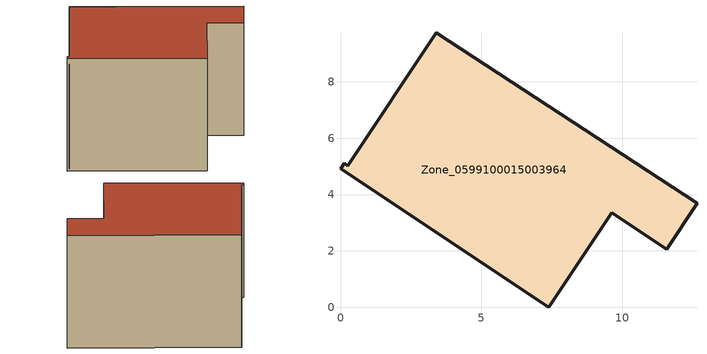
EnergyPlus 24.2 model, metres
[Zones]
Zone_0599100015003964
 floor ground (C_G): 3.4,9.75 12.66,3.69 11.59,2.06 9.62,3.36 7.4,0 0,4.92 0.13,5.11 0.25,5.03 z0.84
 wall outside (C_F): 0.13,5.11 0,4.92 7.4,0 9.62,3.36 11.59,2.06 12.66,3.69 3.4,9.75 0.25,5.03 0.13,5.11 z0.84:9.41
 roof outside (C_R): 0.25,5.03 0.13,5.11 0,4.92 7.4,0 9.62,3.36 11.59,2.06 12.66,3.69 3.4,9.75 z9.41
[BUILDING]
Pand.0599100015003964: North Axis=0; Terrain=City; Loads Convergence Tolerance Value=0.04; Temperature Convergence Tolerance Value=0.4; Solar Distribution=FullExterior; Maximum Number of Warmup Days=25; Minimum Number of Warmup Days=1
[Site:Location]
Rotterdam.The.Hague.AP_ZH_NLD Design_Conditions: Latitude=51.96; Longitude=4.45; Time Zone=1; Elevation=-4.5
[SITE:GROUNDTEMPERATURE:BUILDINGSURFACE]
18, 18, 18, 18, 18, 18, 18, 18, 18, 18, 18, 18
[MATERIAL] Thermal Absorptance=0.9; Solar Absorptance=0.7; Visible Absorptance=0.7
Name | Roughness | Thickness | Conductivity | Density | Specific Heat
G.TI.1965-1974 | MediumSmooth | 0.15 | 0.882353 | 540 | 1210
F.TI.1965-1974 | Rough | 0.3 | 0.697674 | 1920 | 840
R.TI.1965-1974 | MediumRough | 0.2 | 0.232558 | 1500 | 1000
[CONSTRUCTION]
C_G: G.TI.1965-1974
C_F: F.TI.1965-1974
C_R: R.TI.1965-1974
[ZONE]
Zone_0599100015003964: Type=1; Multiplier=1; Ceiling Height=Autocalculate; Volume=Autocalculate; Floor Area=autocalculate; Part of Total Floor Area=Yes
[ZONEINFILTRATION:DESIGNFLOWRATE]
Infil_Zone_0599100015003964: Zone or ZoneList or Space or SpaceList=Zone_0599100015003964; Schedule=AlwaysOn; Design Flow Rate Calculation Method=Flow/Area; Flow Rate per Floor Area=0.003; Constant Term Coefficient=1; Temperature Term Coefficient=0; Velocity Term Coefficient=0; Velocity Squared Term Coefficient=0
[HVACTEMPLATE:ZONE:IDEALLOADSAIRSYSTEM]
Zone_0599100015003964: Maximum Heating Supply Air Temperature=50; Minimum Cooling Supply Air Temperature=13; Maximum Heating Supply Air Humidity Ratio=0.0156; Minimum Cooling Supply Air Humidity Ratio=0.0077; Heating Limit=NoLimit; Cooling Limit=NoLimit; Dehumidification Control Type=ConstantSensibleHeatRatio; Cooling Sensible Heat Ratio=0.7; Dehumidification Setpoint=60; Humidification Control Type=None; Humidification Setpoint=30; Outdoor Air Method=None; Outdoor Air Flow Rate per Person=0.00944; Outdoor Air Flow Rate per Zone Floor Area=0; Outdoor Air Flow Rate per Zone=0; Demand Controlled Ventilation Type=None; Outdoor Air Economizer Type=NoEconomizer; Heat Recovery Type=None; Sensible Heat Recovery Effectiveness=0.7; Latent Heat Recovery Effectiveness=0.65
[ZONECONTROL:THERMOSTAT]
ThermostatControl_Zone_0599100015003964: Zone or ZoneList=Zone_0599100015003964; Control Type Schedule=DualSetpointControlType; Control 1=Thermostat_Zone_0599100015003964; Temperature Difference Between Cutout And Setpoint=0
[THERMOSTATSETPOINT:DUALSETPOINT]
Thermostat_Zone_0599100015003964: Heating Setpoint Temperature Schedule=HeatingSetpoint_Zone_0599100015003964; Cooling Setpoint Temperature Schedule=CoolingSetpoint_Zone_0599100015003964
[SCHEDULE:COMPACT]
HeatingSetpoint_Zone_0599100015003964: Through: 12/31, For: AllDays, Until: 24:00, 21
CoolingSetpoint_Zone_0599100015003964: Through: 12/31, For: AllDays, Until: 24:00, 24
DualSetpointControlType: Through: 12/31, For: AllDays, Until: 24:00, 4
AlwaysOn: Through: 12/31, For: AllDays, Until: 24:00, 1
